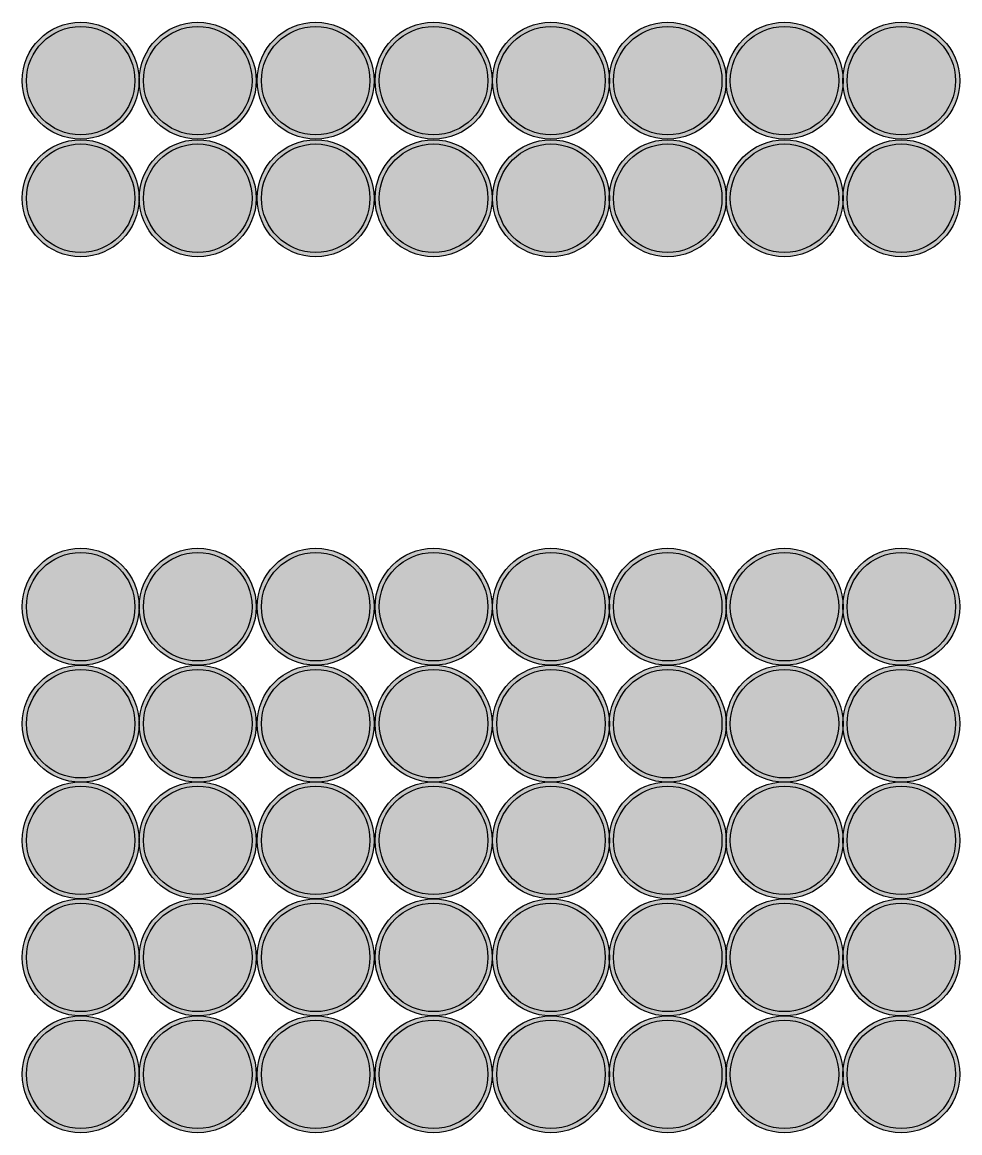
# Model space of a CAD drawing. Header units: inches. Extents: x 2620 to 4317, y 1826 to 2873.
# Drawn here: x 3246.76 to 3274.33, y 2407.51 to 2440.18 of the extents above; entities that cross this region are included whole.
import ezdxf

# ---------------------------------------------------------------- set-up
doc = ezdxf.new("R2010")
doc.units = ezdxf.units.IN
doc.header["$MEASUREMENT"] = 0

msp = doc.modelspace()

# ---------------------------------------------------------------- hatches: boundary and pattern name
h = msp.add_hatch(color=256)
h.dxf.hatch_style = 1
h.set_gradient(color1=(41, 49, 137), color2=(19, 103, 52), tint=1, name='INVCURVED')
h.paths.add_polyline_path([(3246.7558, 2438.46069, 1), (3250.1958, 2438.46069, 1)])
h.paths.add_polyline_path([(3250.0708, 2438.46069, -1), (3246.8808, 2438.46069, -1)], flags=16)
h = msp.add_hatch(color=256)
h.dxf.hatch_style = 1
h.set_gradient(color1=(242, 103, 34), color2=(248, 153, 30), tint=1)
h.paths.add_polyline_path([(3250.0708, 2438.46069, 1), (3246.8808, 2438.46069, 1)])
h = msp.add_hatch(color=256)
h.dxf.hatch_style = 1
h.set_gradient(color1=(41, 49, 137), color2=(19, 103, 52), tint=1, name='INVCURVED')
h.paths.add_polyline_path([(3250.19953, 2438.46069, 1), (3253.63953, 2438.46069, 1)])
h.paths.add_polyline_path([(3253.51453, 2438.46069, -1), (3250.32453, 2438.46069, -1)], flags=16)
h = msp.add_hatch(color=256)
h.dxf.hatch_style = 1
h.set_gradient(color1=(242, 103, 34), color2=(248, 153, 30), tint=1)
h.paths.add_polyline_path([(3253.51453, 2438.46069, 1), (3250.32453, 2438.46069, 1)])
h = msp.add_hatch(color=256)
h.dxf.hatch_style = 1
h.set_gradient(color1=(41, 49, 137), color2=(19, 103, 52), tint=1, name='INVCURVED')
h.paths.add_polyline_path([(3253.66808, 2438.46069, 1), (3257.10808, 2438.46069, 1)])
h.paths.add_polyline_path([(3256.98308, 2438.46069, -1), (3253.79308, 2438.46069, -1)], flags=16)
h = msp.add_hatch(color=256)
h.dxf.hatch_style = 1
h.set_gradient(color1=(242, 103, 34), color2=(248, 153, 30), tint=1)
h.paths.add_polyline_path([(3256.98308, 2438.46069, 1), (3253.79308, 2438.46069, 1)])
h = msp.add_hatch(color=256)
h.dxf.hatch_style = 1
h.set_gradient(color1=(41, 49, 137), color2=(19, 103, 52), tint=1, name='INVCURVED')
h.paths.add_polyline_path([(3257.13427, 2438.46069, 1), (3260.57427, 2438.46069, 1)])
h.paths.add_polyline_path([(3260.44927, 2438.46069, -1), (3257.25927, 2438.46069, -1)], flags=16)
h = msp.add_hatch(color=256)
h.dxf.hatch_style = 1
h.set_gradient(color1=(242, 103, 34), color2=(248, 153, 30), tint=1)
h.paths.add_polyline_path([(3260.44927, 2438.46069, 1), (3257.25927, 2438.46069, 1)])
h = msp.add_hatch(color=256)
h.dxf.hatch_style = 1
h.set_gradient(color1=(41, 49, 137), color2=(19, 103, 52), tint=1, name='INVCURVED')
h.paths.add_polyline_path([(3260.5882, 2438.46069, 1), (3264.0282, 2438.46069, 1)])
h.paths.add_polyline_path([(3263.9032, 2438.46069, -1), (3260.7132, 2438.46069, -1)], flags=16)
h = msp.add_hatch(color=256)
h.dxf.hatch_style = 1
h.set_gradient(color1=(242, 103, 34), color2=(248, 153, 30), tint=1)
h.paths.add_polyline_path([(3263.9032, 2438.46069, 1), (3260.7132, 2438.46069, 1)])
h = msp.add_hatch(color=256)
h.dxf.hatch_style = 1
h.set_gradient(color1=(41, 49, 137), color2=(19, 103, 52), tint=1, name='INVCURVED')
h.paths.add_polyline_path([(3264.02297, 2438.46069, 1), (3267.46297, 2438.46069, 1)])
h.paths.add_polyline_path([(3267.33797, 2438.46069, -1), (3264.14797, 2438.46069, -1)], flags=16)
h = msp.add_hatch(color=256)
h.dxf.hatch_style = 1
h.set_gradient(color1=(242, 103, 34), color2=(248, 153, 30), tint=1)
h.paths.add_polyline_path([(3267.33797, 2438.46069, 1), (3264.14797, 2438.46069, 1)])
h = msp.add_hatch(color=256)
h.dxf.hatch_style = 1
h.set_gradient(color1=(41, 49, 137), color2=(19, 103, 52), tint=1, name='INVCURVED')
h.paths.add_polyline_path([(3267.45774, 2438.46069, 1), (3270.89774, 2438.46069, 1)])
h.paths.add_polyline_path([(3270.77274, 2438.46069, -1), (3267.58274, 2438.46069, -1)], flags=16)
h = msp.add_hatch(color=256)
h.dxf.hatch_style = 1
h.set_gradient(color1=(242, 103, 34), color2=(248, 153, 30), tint=1)
h.paths.add_polyline_path([(3270.77274, 2438.46069, 1), (3267.58274, 2438.46069, 1)])
h = msp.add_hatch(color=256)
h.dxf.hatch_style = 1
h.set_gradient(color1=(41, 49, 137), color2=(19, 103, 52), tint=1, name='INVCURVED')
h.paths.add_polyline_path([(3270.89233, 2438.46069, 1), (3274.33233, 2438.46069, 1)])
h.paths.add_polyline_path([(3274.20733, 2438.46069, -1), (3271.01733, 2438.46069, -1)], flags=16)
h = msp.add_hatch(color=256)
h.dxf.hatch_style = 1
h.set_gradient(color1=(242, 103, 34), color2=(248, 153, 30), tint=1)
h.paths.add_polyline_path([(3274.20733, 2438.46069, 1), (3271.01733, 2438.46069, 1)])
h = msp.add_hatch(color=256)
h.dxf.hatch_style = 1
h.set_gradient(color1=(41, 49, 137), color2=(19, 103, 52), tint=1, name='INVCURVED')
h.paths.add_polyline_path([(3246.7558, 2435.00333, 1), (3250.1958, 2435.00333, 1)])
h.paths.add_polyline_path([(3250.0708, 2435.00333, -1), (3246.8808, 2435.00333, -1)], flags=16)
h = msp.add_hatch(color=256)
h.dxf.hatch_style = 1
h.set_gradient(color1=(41, 49, 137), color2=(19, 103, 52), tint=1, name='INVCURVED')
h.paths.add_polyline_path([(3250.19953, 2435.00333, 1), (3253.63953, 2435.00333, 1)])
h.paths.add_polyline_path([(3253.51453, 2435.00333, -1), (3250.32453, 2435.00333, -1)], flags=16)
h = msp.add_hatch(color=256)
h.dxf.hatch_style = 1
h.set_gradient(color1=(41, 49, 137), color2=(19, 103, 52), tint=1, name='INVCURVED')
h.paths.add_polyline_path([(3253.66808, 2435.00333, 1), (3257.10808, 2435.00333, 1)])
h.paths.add_polyline_path([(3256.98308, 2435.00333, -1), (3253.79308, 2435.00333, -1)], flags=16)
h = msp.add_hatch(color=256)
h.dxf.hatch_style = 1
h.set_gradient(color1=(41, 49, 137), color2=(19, 103, 52), tint=1, name='INVCURVED')
h.paths.add_polyline_path([(3257.13427, 2435.00333, 1), (3260.57427, 2435.00333, 1)])
h.paths.add_polyline_path([(3260.44927, 2435.00333, -1), (3257.25927, 2435.00333, -1)], flags=16)
h = msp.add_hatch(color=256)
h.dxf.hatch_style = 1
h.set_gradient(color1=(41, 49, 137), color2=(19, 103, 52), tint=1, name='INVCURVED')
h.paths.add_polyline_path([(3260.5882, 2435.00333, 1), (3264.0282, 2435.00333, 1)])
h.paths.add_polyline_path([(3263.9032, 2435.00333, -1), (3260.7132, 2435.00333, -1)], flags=16)
h = msp.add_hatch(color=256)
h.dxf.hatch_style = 1
h.set_gradient(color1=(41, 49, 137), color2=(19, 103, 52), tint=1, name='INVCURVED')
h.paths.add_polyline_path([(3264.02297, 2435.00333, 1), (3267.46297, 2435.00333, 1)])
h.paths.add_polyline_path([(3267.33797, 2435.00333, -1), (3264.14797, 2435.00333, -1)], flags=16)
h = msp.add_hatch(color=256)
h.dxf.hatch_style = 1
h.set_gradient(color1=(41, 49, 137), color2=(19, 103, 52), tint=1, name='INVCURVED')
h.paths.add_polyline_path([(3267.45774, 2435.00333, 1), (3270.89774, 2435.00333, 1)])
h.paths.add_polyline_path([(3270.77274, 2435.00333, -1), (3267.58274, 2435.00333, -1)], flags=16)
h = msp.add_hatch(color=256)
h.dxf.hatch_style = 1
h.set_gradient(color1=(41, 49, 137), color2=(19, 103, 52), tint=1, name='INVCURVED')
h.paths.add_polyline_path([(3270.89233, 2435.00333, 1), (3274.33233, 2435.00333, 1)])
h.paths.add_polyline_path([(3274.20733, 2435.00333, -1), (3271.01733, 2435.00333, -1)], flags=16)
h = msp.add_hatch(color=256)
h.dxf.hatch_style = 1
h.set_gradient(color1=(242, 103, 34), color2=(248, 153, 30), tint=1)
h.paths.add_polyline_path([(3250.0708, 2435.00333, 1), (3246.8808, 2435.00333, 1)])
h = msp.add_hatch(color=256)
h.dxf.hatch_style = 1
h.set_gradient(color1=(242, 103, 34), color2=(248, 153, 30), tint=1)
h.paths.add_polyline_path([(3253.51453, 2435.00333, 1), (3250.32453, 2435.00333, 1)])
h = msp.add_hatch(color=256)
h.dxf.hatch_style = 1
h.set_gradient(color1=(242, 103, 34), color2=(248, 153, 30), tint=1)
h.paths.add_polyline_path([(3256.98308, 2435.00333, 1), (3253.79308, 2435.00333, 1)])
h = msp.add_hatch(color=256)
h.dxf.hatch_style = 1
h.set_gradient(color1=(242, 103, 34), color2=(248, 153, 30), tint=1)
h.paths.add_polyline_path([(3260.44927, 2435.00333, 1), (3257.25927, 2435.00333, 1)])
h = msp.add_hatch(color=256)
h.dxf.hatch_style = 1
h.set_gradient(color1=(242, 103, 34), color2=(248, 153, 30), tint=1)
h.paths.add_polyline_path([(3263.9032, 2435.00333, 1), (3260.7132, 2435.00333, 1)])
h = msp.add_hatch(color=256)
h.dxf.hatch_style = 1
h.set_gradient(color1=(242, 103, 34), color2=(248, 153, 30), tint=1)
h.paths.add_polyline_path([(3267.33797, 2435.00333, 1), (3264.14797, 2435.00333, 1)])
h = msp.add_hatch(color=256)
h.dxf.hatch_style = 1
h.set_gradient(color1=(242, 103, 34), color2=(248, 153, 30), tint=1)
h.paths.add_polyline_path([(3270.77274, 2435.00333, 1), (3267.58274, 2435.00333, 1)])
h = msp.add_hatch(color=256)
h.dxf.hatch_style = 1
h.set_gradient(color1=(242, 103, 34), color2=(248, 153, 30), tint=1)
h.paths.add_polyline_path([(3274.20733, 2435.00333, 1), (3271.01733, 2435.00333, 1)])
h = msp.add_hatch(color=256)
h.dxf.hatch_style = 1
h.set_gradient(color1=(41, 49, 137), color2=(19, 103, 52), tint=1, name='INVCURVED')
h.paths.add_polyline_path([(3246.7558, 2422.9866, 1), (3250.1958, 2422.9866, 1)])
h.paths.add_polyline_path([(3250.0708, 2422.9866, -1), (3246.8808, 2422.9866, -1)], flags=16)
h = msp.add_hatch(color=256)
h.dxf.hatch_style = 1
h.set_gradient(color1=(41, 49, 137), color2=(19, 103, 52), tint=1, name='INVCURVED')
h.paths.add_polyline_path([(3250.19953, 2422.9866, 1), (3253.63953, 2422.9866, 1)])
h.paths.add_polyline_path([(3253.51453, 2422.9866, -1), (3250.32453, 2422.9866, -1)], flags=16)
h = msp.add_hatch(color=256)
h.dxf.hatch_style = 1
h.set_gradient(color1=(41, 49, 137), color2=(19, 103, 52), tint=1, name='INVCURVED')
h.paths.add_polyline_path([(3253.66808, 2422.9866, 1), (3257.10808, 2422.9866, 1)])
h.paths.add_polyline_path([(3256.98308, 2422.9866, -1), (3253.79308, 2422.9866, -1)], flags=16)
h = msp.add_hatch(color=256)
h.dxf.hatch_style = 1
h.set_gradient(color1=(41, 49, 137), color2=(19, 103, 52), tint=1, name='INVCURVED')
h.paths.add_polyline_path([(3257.13427, 2422.9866, 1), (3260.57427, 2422.9866, 1)])
h.paths.add_polyline_path([(3260.44927, 2422.9866, -1), (3257.25927, 2422.9866, -1)], flags=16)
h = msp.add_hatch(color=256)
h.dxf.hatch_style = 1
h.set_gradient(color1=(41, 49, 137), color2=(19, 103, 52), tint=1, name='INVCURVED')
h.paths.add_polyline_path([(3260.5882, 2422.9866, 1), (3264.0282, 2422.9866, 1)])
h.paths.add_polyline_path([(3263.9032, 2422.9866, -1), (3260.7132, 2422.9866, -1)], flags=16)
h = msp.add_hatch(color=256)
h.dxf.hatch_style = 1
h.set_gradient(color1=(41, 49, 137), color2=(19, 103, 52), tint=1, name='INVCURVED')
h.paths.add_polyline_path([(3264.02297, 2422.9866, 1), (3267.46297, 2422.9866, 1)])
h.paths.add_polyline_path([(3267.33797, 2422.9866, -1), (3264.14797, 2422.9866, -1)], flags=16)
h = msp.add_hatch(color=256)
h.dxf.hatch_style = 1
h.set_gradient(color1=(41, 49, 137), color2=(19, 103, 52), tint=1, name='INVCURVED')
h.paths.add_polyline_path([(3267.45774, 2422.9866, 1), (3270.89774, 2422.9866, 1)])
h.paths.add_polyline_path([(3270.77274, 2422.9866, -1), (3267.58274, 2422.9866, -1)], flags=16)
h = msp.add_hatch(color=256)
h.dxf.hatch_style = 1
h.set_gradient(color1=(41, 49, 137), color2=(19, 103, 52), tint=1, name='INVCURVED')
h.paths.add_polyline_path([(3270.89233, 2422.9866, 1), (3274.33233, 2422.9866, 1)])
h.paths.add_polyline_path([(3274.20733, 2422.9866, -1), (3271.01733, 2422.9866, -1)], flags=16)
h = msp.add_hatch(color=256)
h.dxf.hatch_style = 1
h.set_gradient(color1=(242, 103, 34), color2=(248, 153, 30), tint=1)
h.paths.add_polyline_path([(3250.0708, 2422.9866, 1), (3246.8808, 2422.9866, 1)])
h = msp.add_hatch(color=256)
h.dxf.hatch_style = 1
h.set_gradient(color1=(242, 103, 34), color2=(248, 153, 30), tint=1)
h.paths.add_polyline_path([(3253.51453, 2422.9866, 1), (3250.32453, 2422.9866, 1)])
h = msp.add_hatch(color=256)
h.dxf.hatch_style = 1
h.set_gradient(color1=(242, 103, 34), color2=(248, 153, 30), tint=1)
h.paths.add_polyline_path([(3256.98308, 2422.9866, 1), (3253.79308, 2422.9866, 1)])
h = msp.add_hatch(color=256)
h.dxf.hatch_style = 1
h.set_gradient(color1=(242, 103, 34), color2=(248, 153, 30), tint=1)
h.paths.add_polyline_path([(3260.44927, 2422.9866, 1), (3257.25927, 2422.9866, 1)])
h = msp.add_hatch(color=256)
h.dxf.hatch_style = 1
h.set_gradient(color1=(242, 103, 34), color2=(248, 153, 30), tint=1)
h.paths.add_polyline_path([(3263.9032, 2422.9866, 1), (3260.7132, 2422.9866, 1)])
h = msp.add_hatch(color=256)
h.dxf.hatch_style = 1
h.set_gradient(color1=(242, 103, 34), color2=(248, 153, 30), tint=1)
h.paths.add_polyline_path([(3267.33797, 2422.9866, 1), (3264.14797, 2422.9866, 1)])
h = msp.add_hatch(color=256)
h.dxf.hatch_style = 1
h.set_gradient(color1=(242, 103, 34), color2=(248, 153, 30), tint=1)
h.paths.add_polyline_path([(3270.77274, 2422.9866, 1), (3267.58274, 2422.9866, 1)])
h = msp.add_hatch(color=256)
h.dxf.hatch_style = 1
h.set_gradient(color1=(242, 103, 34), color2=(248, 153, 30), tint=1)
h.paths.add_polyline_path([(3274.20733, 2422.9866, 1), (3271.01733, 2422.9866, 1)])
h = msp.add_hatch(color=256)
h.dxf.hatch_style = 1
h.set_gradient(color1=(41, 49, 137), color2=(19, 103, 52), tint=1, name='INVCURVED')
h.paths.add_polyline_path([(3246.7558, 2419.54405, 1), (3250.1958, 2419.54405, 1)])
h.paths.add_polyline_path([(3250.0708, 2419.54405, -1), (3246.8808, 2419.54405, -1)], flags=16)
h = msp.add_hatch(color=256)
h.dxf.hatch_style = 1
h.set_gradient(color1=(242, 103, 34), color2=(248, 153, 30), tint=1)
h.paths.add_polyline_path([(3250.0708, 2419.54405, 1), (3246.8808, 2419.54405, 1)])
h = msp.add_hatch(color=256)
h.dxf.hatch_style = 1
h.set_gradient(color1=(41, 49, 137), color2=(19, 103, 52), tint=1, name='INVCURVED')
h.paths.add_polyline_path([(3250.19953, 2419.54405, 1), (3253.63953, 2419.54405, 1)])
h.paths.add_polyline_path([(3253.51453, 2419.54405, -1), (3250.32453, 2419.54405, -1)], flags=16)
h = msp.add_hatch(color=256)
h.dxf.hatch_style = 1
h.set_gradient(color1=(242, 103, 34), color2=(248, 153, 30), tint=1)
h.paths.add_polyline_path([(3253.51453, 2419.54405, 1), (3250.32453, 2419.54405, 1)])
h = msp.add_hatch(color=256)
h.dxf.hatch_style = 1
h.set_gradient(color1=(41, 49, 137), color2=(19, 103, 52), tint=1, name='INVCURVED')
h.paths.add_polyline_path([(3253.66808, 2419.54405, 1), (3257.10808, 2419.54405, 1)])
h.paths.add_polyline_path([(3256.98308, 2419.54405, -1), (3253.79308, 2419.54405, -1)], flags=16)
h = msp.add_hatch(color=256)
h.dxf.hatch_style = 1
h.set_gradient(color1=(242, 103, 34), color2=(248, 153, 30), tint=1)
h.paths.add_polyline_path([(3256.98308, 2419.54405, 1), (3253.79308, 2419.54405, 1)])
h = msp.add_hatch(color=256)
h.dxf.hatch_style = 1
h.set_gradient(color1=(41, 49, 137), color2=(19, 103, 52), tint=1, name='INVCURVED')
h.paths.add_polyline_path([(3257.13427, 2419.54405, 1), (3260.57427, 2419.54405, 1)])
h.paths.add_polyline_path([(3260.44927, 2419.54405, -1), (3257.25927, 2419.54405, -1)], flags=16)
h = msp.add_hatch(color=256)
h.dxf.hatch_style = 1
h.set_gradient(color1=(242, 103, 34), color2=(248, 153, 30), tint=1)
h.paths.add_polyline_path([(3260.44927, 2419.54405, 1), (3257.25927, 2419.54405, 1)])
h = msp.add_hatch(color=256)
h.dxf.hatch_style = 1
h.set_gradient(color1=(41, 49, 137), color2=(19, 103, 52), tint=1, name='INVCURVED')
h.paths.add_polyline_path([(3260.5882, 2419.54405, 1), (3264.0282, 2419.54405, 1)])
h.paths.add_polyline_path([(3263.9032, 2419.54405, -1), (3260.7132, 2419.54405, -1)], flags=16)
h = msp.add_hatch(color=256)
h.dxf.hatch_style = 1
h.set_gradient(color1=(242, 103, 34), color2=(248, 153, 30), tint=1)
h.paths.add_polyline_path([(3263.9032, 2419.54405, 1), (3260.7132, 2419.54405, 1)])
h = msp.add_hatch(color=256)
h.dxf.hatch_style = 1
h.set_gradient(color1=(41, 49, 137), color2=(19, 103, 52), tint=1, name='INVCURVED')
h.paths.add_polyline_path([(3264.02297, 2419.54405, 1), (3267.46297, 2419.54405, 1)])
h.paths.add_polyline_path([(3267.33797, 2419.54405, -1), (3264.14797, 2419.54405, -1)], flags=16)
h = msp.add_hatch(color=256)
h.dxf.hatch_style = 1
h.set_gradient(color1=(242, 103, 34), color2=(248, 153, 30), tint=1)
h.paths.add_polyline_path([(3267.33797, 2419.54405, 1), (3264.14797, 2419.54405, 1)])
h = msp.add_hatch(color=256)
h.dxf.hatch_style = 1
h.set_gradient(color1=(41, 49, 137), color2=(19, 103, 52), tint=1, name='INVCURVED')
h.paths.add_polyline_path([(3267.45774, 2419.54405, 1), (3270.89774, 2419.54405, 1)])
h.paths.add_polyline_path([(3270.77274, 2419.54405, -1), (3267.58274, 2419.54405, -1)], flags=16)
h = msp.add_hatch(color=256)
h.dxf.hatch_style = 1
h.set_gradient(color1=(242, 103, 34), color2=(248, 153, 30), tint=1)
h.paths.add_polyline_path([(3270.77274, 2419.54405, 1), (3267.58274, 2419.54405, 1)])
h = msp.add_hatch(color=256)
h.dxf.hatch_style = 1
h.set_gradient(color1=(41, 49, 137), color2=(19, 103, 52), tint=1, name='INVCURVED')
h.paths.add_polyline_path([(3270.89233, 2419.54405, 1), (3274.33233, 2419.54405, 1)])
h.paths.add_polyline_path([(3274.20733, 2419.54405, -1), (3271.01733, 2419.54405, -1)], flags=16)
h = msp.add_hatch(color=256)
h.dxf.hatch_style = 1
h.set_gradient(color1=(242, 103, 34), color2=(248, 153, 30), tint=1)
h.paths.add_polyline_path([(3274.20733, 2419.54405, 1), (3271.01733, 2419.54405, 1)])
h = msp.add_hatch(color=256)
h.dxf.hatch_style = 1
h.set_gradient(color1=(41, 49, 137), color2=(19, 103, 52), tint=1, name='INVCURVED')
h.paths.add_polyline_path([(3246.7558, 2416.11428, 1), (3250.1958, 2416.11428, 1)])
h.paths.add_polyline_path([(3250.0708, 2416.11428, -1), (3246.8808, 2416.11428, -1)], flags=16)
h = msp.add_hatch(color=256)
h.dxf.hatch_style = 1
h.set_gradient(color1=(41, 49, 137), color2=(19, 103, 52), tint=1, name='INVCURVED')
h.paths.add_polyline_path([(3250.19953, 2416.11428, 1), (3253.63953, 2416.11428, 1)])
h.paths.add_polyline_path([(3253.51453, 2416.11428, -1), (3250.32453, 2416.11428, -1)], flags=16)
h = msp.add_hatch(color=256)
h.dxf.hatch_style = 1
h.set_gradient(color1=(41, 49, 137), color2=(19, 103, 52), tint=1, name='INVCURVED')
h.paths.add_polyline_path([(3253.66808, 2416.11428, 1), (3257.10808, 2416.11428, 1)])
h.paths.add_polyline_path([(3256.98308, 2416.11428, -1), (3253.79308, 2416.11428, -1)], flags=16)
h = msp.add_hatch(color=256)
h.dxf.hatch_style = 1
h.set_gradient(color1=(41, 49, 137), color2=(19, 103, 52), tint=1, name='INVCURVED')
h.paths.add_polyline_path([(3257.13427, 2416.11428, 1), (3260.57427, 2416.11428, 1)])
h.paths.add_polyline_path([(3260.44927, 2416.11428, -1), (3257.25927, 2416.11428, -1)], flags=16)
h = msp.add_hatch(color=256)
h.dxf.hatch_style = 1
h.set_gradient(color1=(41, 49, 137), color2=(19, 103, 52), tint=1, name='INVCURVED')
h.paths.add_polyline_path([(3260.5882, 2416.11428, 1), (3264.0282, 2416.11428, 1)])
h.paths.add_polyline_path([(3263.9032, 2416.11428, -1), (3260.7132, 2416.11428, -1)], flags=16)
h = msp.add_hatch(color=256)
h.dxf.hatch_style = 1
h.set_gradient(color1=(41, 49, 137), color2=(19, 103, 52), tint=1, name='INVCURVED')
h.paths.add_polyline_path([(3264.02297, 2416.11428, 1), (3267.46297, 2416.11428, 1)])
h.paths.add_polyline_path([(3267.33797, 2416.11428, -1), (3264.14797, 2416.11428, -1)], flags=16)
h = msp.add_hatch(color=256)
h.dxf.hatch_style = 1
h.set_gradient(color1=(41, 49, 137), color2=(19, 103, 52), tint=1, name='INVCURVED')
h.paths.add_polyline_path([(3267.45774, 2416.11428, 1), (3270.89774, 2416.11428, 1)])
h.paths.add_polyline_path([(3270.77274, 2416.11428, -1), (3267.58274, 2416.11428, -1)], flags=16)
h = msp.add_hatch(color=256)
h.dxf.hatch_style = 1
h.set_gradient(color1=(41, 49, 137), color2=(19, 103, 52), tint=1, name='INVCURVED')
h.paths.add_polyline_path([(3270.89233, 2416.11428, 1), (3274.33233, 2416.11428, 1)])
h.paths.add_polyline_path([(3274.20733, 2416.11428, -1), (3271.01733, 2416.11428, -1)], flags=16)
h = msp.add_hatch(color=256)
h.dxf.hatch_style = 1
h.set_gradient(color1=(242, 103, 34), color2=(248, 153, 30), tint=1)
h.paths.add_polyline_path([(3250.0708, 2416.11428, 1), (3246.8808, 2416.11428, 1)])
h = msp.add_hatch(color=256)
h.dxf.hatch_style = 1
h.set_gradient(color1=(242, 103, 34), color2=(248, 153, 30), tint=1)
h.paths.add_polyline_path([(3253.51453, 2416.11428, 1), (3250.32453, 2416.11428, 1)])
h = msp.add_hatch(color=256)
h.dxf.hatch_style = 1
h.set_gradient(color1=(242, 103, 34), color2=(248, 153, 30), tint=1)
h.paths.add_polyline_path([(3256.98308, 2416.11428, 1), (3253.79308, 2416.11428, 1)])
h = msp.add_hatch(color=256)
h.dxf.hatch_style = 1
h.set_gradient(color1=(242, 103, 34), color2=(248, 153, 30), tint=1)
h.paths.add_polyline_path([(3260.44927, 2416.11428, 1), (3257.25927, 2416.11428, 1)])
h = msp.add_hatch(color=256)
h.dxf.hatch_style = 1
h.set_gradient(color1=(242, 103, 34), color2=(248, 153, 30), tint=1)
h.paths.add_polyline_path([(3263.9032, 2416.11428, 1), (3260.7132, 2416.11428, 1)])
h = msp.add_hatch(color=256)
h.dxf.hatch_style = 1
h.set_gradient(color1=(242, 103, 34), color2=(248, 153, 30), tint=1)
h.paths.add_polyline_path([(3267.33797, 2416.11428, 1), (3264.14797, 2416.11428, 1)])
h = msp.add_hatch(color=256)
h.dxf.hatch_style = 1
h.set_gradient(color1=(242, 103, 34), color2=(248, 153, 30), tint=1)
h.paths.add_polyline_path([(3270.77274, 2416.11428, 1), (3267.58274, 2416.11428, 1)])
h = msp.add_hatch(color=256)
h.dxf.hatch_style = 1
h.set_gradient(color1=(242, 103, 34), color2=(248, 153, 30), tint=1)
h.paths.add_polyline_path([(3274.20733, 2416.11428, 1), (3271.01733, 2416.11428, 1)])
h = msp.add_hatch(color=256)
h.dxf.hatch_style = 1
h.set_gradient(color1=(41, 49, 137), color2=(19, 103, 52), tint=1, name='INVCURVED')
h.paths.add_polyline_path([(3246.7558, 2412.67173, 1), (3250.1958, 2412.67173, 1)])
h.paths.add_polyline_path([(3250.0708, 2412.67173, -1), (3246.8808, 2412.67173, -1)], flags=16)
h = msp.add_hatch(color=256)
h.dxf.hatch_style = 1
h.set_gradient(color1=(242, 103, 34), color2=(248, 153, 30), tint=1)
h.paths.add_polyline_path([(3250.0708, 2412.67173, 1), (3246.8808, 2412.67173, 1)])
h = msp.add_hatch(color=256)
h.dxf.hatch_style = 1
h.set_gradient(color1=(41, 49, 137), color2=(19, 103, 52), tint=1, name='INVCURVED')
h.paths.add_polyline_path([(3250.19953, 2412.67173, 1), (3253.63953, 2412.67173, 1)])
h.paths.add_polyline_path([(3253.51453, 2412.67173, -1), (3250.32453, 2412.67173, -1)], flags=16)
h = msp.add_hatch(color=256)
h.dxf.hatch_style = 1
h.set_gradient(color1=(242, 103, 34), color2=(248, 153, 30), tint=1)
h.paths.add_polyline_path([(3253.51453, 2412.67173, 1), (3250.32453, 2412.67173, 1)])
h = msp.add_hatch(color=256)
h.dxf.hatch_style = 1
h.set_gradient(color1=(41, 49, 137), color2=(19, 103, 52), tint=1, name='INVCURVED')
h.paths.add_polyline_path([(3253.66808, 2412.67173, 1), (3257.10808, 2412.67173, 1)])
h.paths.add_polyline_path([(3256.98308, 2412.67173, -1), (3253.79308, 2412.67173, -1)], flags=16)
h = msp.add_hatch(color=256)
h.dxf.hatch_style = 1
h.set_gradient(color1=(242, 103, 34), color2=(248, 153, 30), tint=1)
h.paths.add_polyline_path([(3256.98308, 2412.67173, 1), (3253.79308, 2412.67173, 1)])
h = msp.add_hatch(color=256)
h.dxf.hatch_style = 1
h.set_gradient(color1=(41, 49, 137), color2=(19, 103, 52), tint=1, name='INVCURVED')
h.paths.add_polyline_path([(3257.13427, 2412.67173, 1), (3260.57427, 2412.67173, 1)])
h.paths.add_polyline_path([(3260.44927, 2412.67173, -1), (3257.25927, 2412.67173, -1)], flags=16)
h = msp.add_hatch(color=256)
h.dxf.hatch_style = 1
h.set_gradient(color1=(242, 103, 34), color2=(248, 153, 30), tint=1)
h.paths.add_polyline_path([(3260.44927, 2412.67173, 1), (3257.25927, 2412.67173, 1)])
h = msp.add_hatch(color=256)
h.dxf.hatch_style = 1
h.set_gradient(color1=(41, 49, 137), color2=(19, 103, 52), tint=1, name='INVCURVED')
h.paths.add_polyline_path([(3260.5882, 2412.67173, 1), (3264.0282, 2412.67173, 1)])
h.paths.add_polyline_path([(3263.9032, 2412.67173, -1), (3260.7132, 2412.67173, -1)], flags=16)
h = msp.add_hatch(color=256)
h.dxf.hatch_style = 1
h.set_gradient(color1=(242, 103, 34), color2=(248, 153, 30), tint=1)
h.paths.add_polyline_path([(3263.9032, 2412.67173, 1), (3260.7132, 2412.67173, 1)])
h = msp.add_hatch(color=256)
h.dxf.hatch_style = 1
h.set_gradient(color1=(41, 49, 137), color2=(19, 103, 52), tint=1, name='INVCURVED')
h.paths.add_polyline_path([(3264.02297, 2412.67173, 1), (3267.46297, 2412.67173, 1)])
h.paths.add_polyline_path([(3267.33797, 2412.67173, -1), (3264.14797, 2412.67173, -1)], flags=16)
h = msp.add_hatch(color=256)
h.dxf.hatch_style = 1
h.set_gradient(color1=(242, 103, 34), color2=(248, 153, 30), tint=1)
h.paths.add_polyline_path([(3267.33797, 2412.67173, 1), (3264.14797, 2412.67173, 1)])
h = msp.add_hatch(color=256)
h.dxf.hatch_style = 1
h.set_gradient(color1=(41, 49, 137), color2=(19, 103, 52), tint=1, name='INVCURVED')
h.paths.add_polyline_path([(3267.45774, 2412.67173, 1), (3270.89774, 2412.67173, 1)])
h.paths.add_polyline_path([(3270.77274, 2412.67173, -1), (3267.58274, 2412.67173, -1)], flags=16)
h = msp.add_hatch(color=256)
h.dxf.hatch_style = 1
h.set_gradient(color1=(242, 103, 34), color2=(248, 153, 30), tint=1)
h.paths.add_polyline_path([(3270.77274, 2412.67173, 1), (3267.58274, 2412.67173, 1)])
h = msp.add_hatch(color=256)
h.dxf.hatch_style = 1
h.set_gradient(color1=(41, 49, 137), color2=(19, 103, 52), tint=1, name='INVCURVED')
h.paths.add_polyline_path([(3270.89233, 2412.67173, 1), (3274.33233, 2412.67173, 1)])
h.paths.add_polyline_path([(3274.20733, 2412.67173, -1), (3271.01733, 2412.67173, -1)], flags=16)
h = msp.add_hatch(color=256)
h.dxf.hatch_style = 1
h.set_gradient(color1=(242, 103, 34), color2=(248, 153, 30), tint=1)
h.paths.add_polyline_path([(3274.20733, 2412.67173, 1), (3271.01733, 2412.67173, 1)])
h = msp.add_hatch(color=256)
h.dxf.hatch_style = 1
h.set_gradient(color1=(41, 49, 137), color2=(19, 103, 52), tint=1, name='INVCURVED')
h.paths.add_polyline_path([(3246.7558, 2409.23279, 1), (3250.1958, 2409.23279, 1)])
h.paths.add_polyline_path([(3250.0708, 2409.23279, -1), (3246.8808, 2409.23279, -1)], flags=16)
h = msp.add_hatch(color=256)
h.dxf.hatch_style = 1
h.set_gradient(color1=(41, 49, 137), color2=(19, 103, 52), tint=1, name='INVCURVED')
h.paths.add_polyline_path([(3250.19953, 2409.23279, 1), (3253.63953, 2409.23279, 1)])
h.paths.add_polyline_path([(3253.51453, 2409.23279, -1), (3250.32453, 2409.23279, -1)], flags=16)
h = msp.add_hatch(color=256)
h.dxf.hatch_style = 1
h.set_gradient(color1=(41, 49, 137), color2=(19, 103, 52), tint=1, name='INVCURVED')
h.paths.add_polyline_path([(3253.66808, 2409.23279, 1), (3257.10808, 2409.23279, 1)])
h.paths.add_polyline_path([(3256.98308, 2409.23279, -1), (3253.79308, 2409.23279, -1)], flags=16)
h = msp.add_hatch(color=256)
h.dxf.hatch_style = 1
h.set_gradient(color1=(41, 49, 137), color2=(19, 103, 52), tint=1, name='INVCURVED')
h.paths.add_polyline_path([(3257.13427, 2409.23279, 1), (3260.57427, 2409.23279, 1)])
h.paths.add_polyline_path([(3260.44927, 2409.23279, -1), (3257.25927, 2409.23279, -1)], flags=16)
h = msp.add_hatch(color=256)
h.dxf.hatch_style = 1
h.set_gradient(color1=(41, 49, 137), color2=(19, 103, 52), tint=1, name='INVCURVED')
h.paths.add_polyline_path([(3260.5882, 2409.23279, 1), (3264.0282, 2409.23279, 1)])
h.paths.add_polyline_path([(3263.9032, 2409.23279, -1), (3260.7132, 2409.23279, -1)], flags=16)
h = msp.add_hatch(color=256)
h.dxf.hatch_style = 1
h.set_gradient(color1=(41, 49, 137), color2=(19, 103, 52), tint=1, name='INVCURVED')
h.paths.add_polyline_path([(3264.02297, 2409.23279, 1), (3267.46297, 2409.23279, 1)])
h.paths.add_polyline_path([(3267.33797, 2409.23279, -1), (3264.14797, 2409.23279, -1)], flags=16)
h = msp.add_hatch(color=256)
h.dxf.hatch_style = 1
h.set_gradient(color1=(41, 49, 137), color2=(19, 103, 52), tint=1, name='INVCURVED')
h.paths.add_polyline_path([(3267.45774, 2409.23279, 1), (3270.89774, 2409.23279, 1)])
h.paths.add_polyline_path([(3270.77274, 2409.23279, -1), (3267.58274, 2409.23279, -1)], flags=16)
h = msp.add_hatch(color=256)
h.dxf.hatch_style = 1
h.set_gradient(color1=(41, 49, 137), color2=(19, 103, 52), tint=1, name='INVCURVED')
h.paths.add_polyline_path([(3270.89233, 2409.23279, 1), (3274.33233, 2409.23279, 1)])
h.paths.add_polyline_path([(3274.20733, 2409.23279, -1), (3271.01733, 2409.23279, -1)], flags=16)
h = msp.add_hatch(color=256)
h.dxf.hatch_style = 1
h.set_gradient(color1=(242, 103, 34), color2=(248, 153, 30), tint=1)
h.paths.add_polyline_path([(3250.0708, 2409.23279, 1), (3246.8808, 2409.23279, 1)])
h = msp.add_hatch(color=256)
h.dxf.hatch_style = 1
h.set_gradient(color1=(242, 103, 34), color2=(248, 153, 30), tint=1)
h.paths.add_polyline_path([(3253.51453, 2409.23279, 1), (3250.32453, 2409.23279, 1)])
h = msp.add_hatch(color=256)
h.dxf.hatch_style = 1
h.set_gradient(color1=(242, 103, 34), color2=(248, 153, 30), tint=1)
h.paths.add_polyline_path([(3256.98308, 2409.23279, 1), (3253.79308, 2409.23279, 1)])
h = msp.add_hatch(color=256)
h.dxf.hatch_style = 1
h.set_gradient(color1=(242, 103, 34), color2=(248, 153, 30), tint=1)
h.paths.add_polyline_path([(3260.44927, 2409.23279, 1), (3257.25927, 2409.23279, 1)])
h = msp.add_hatch(color=256)
h.dxf.hatch_style = 1
h.set_gradient(color1=(242, 103, 34), color2=(248, 153, 30), tint=1)
h.paths.add_polyline_path([(3263.9032, 2409.23279, 1), (3260.7132, 2409.23279, 1)])
h = msp.add_hatch(color=256)
h.dxf.hatch_style = 1
h.set_gradient(color1=(242, 103, 34), color2=(248, 153, 30), tint=1)
h.paths.add_polyline_path([(3267.33797, 2409.23279, 1), (3264.14797, 2409.23279, 1)])
h = msp.add_hatch(color=256)
h.dxf.hatch_style = 1
h.set_gradient(color1=(242, 103, 34), color2=(248, 153, 30), tint=1)
h.paths.add_polyline_path([(3270.77274, 2409.23279, 1), (3267.58274, 2409.23279, 1)])
h = msp.add_hatch(color=256)
h.dxf.hatch_style = 1
h.set_gradient(color1=(242, 103, 34), color2=(248, 153, 30), tint=1)
h.paths.add_polyline_path([(3274.20733, 2409.23279, 1), (3271.01733, 2409.23279, 1)])

# ---------------------------------------------------------------- linework, layer by layer
for centre, radius in [((3248.4758, 2438.46069), 1.72), ((3248.4758, 2438.46069), 1.595), ((3251.91953, 2438.46069), 1.72), ((3251.91953, 2438.46069), 1.595), ((3255.38808, 2438.46069), 1.72), ((3255.38808, 2438.46069), 1.595), ((3258.85427, 2438.46069), 1.72), ((3258.85427, 2438.46069), 1.595), ((3262.3082, 2438.46069), 1.72), ((3262.3082, 2438.46069), 1.595), ((3265.74297, 2438.46069), 1.72), ((3265.74297, 2438.46069), 1.595), ((3269.17774, 2438.46069), 1.72), ((3269.17774, 2438.46069), 1.595), ((3272.61233, 2438.46069), 1.72), ((3272.61233, 2438.46069), 1.595), ((3248.4758, 2435.00333), 1.72), ((3251.91953, 2435.00333), 1.72), ((3255.38808, 2435.00333), 1.72), ((3258.85427, 2435.00333), 1.72), ((3262.3082, 2435.00333), 1.72), ((3265.74297, 2435.00333), 1.72), ((3269.17774, 2435.00333), 1.72), ((3272.61233, 2435.00333), 1.72), ((3248.4758, 2435.00333), 1.595), ((3251.91953, 2435.00333), 1.595), ((3255.38808, 2435.00333), 1.595), ((3258.85427, 2435.00333), 1.595), ((3262.3082, 2435.00333), 1.595), ((3265.74297, 2435.00333), 1.595), ((3269.17774, 2435.00333), 1.595), ((3272.61233, 2435.00333), 1.595), ((3248.4758, 2422.9866), 1.72), ((3251.91953, 2422.9866), 1.72), ((3255.38808, 2422.9866), 1.72), ((3258.85427, 2422.9866), 1.72), ((3262.3082, 2422.9866), 1.72), ((3265.74297, 2422.9866), 1.72), ((3269.17774, 2422.9866), 1.72), ((3272.61233, 2422.9866), 1.72), ((3248.4758, 2422.9866), 1.595), ((3251.91953, 2422.9866), 1.595), ((3255.38808, 2422.9866), 1.595), ((3258.85427, 2422.9866), 1.595), ((3262.3082, 2422.9866), 1.595), ((3265.74297, 2422.9866), 1.595), ((3269.17774, 2422.9866), 1.595), ((3272.61233, 2422.9866), 1.595), ((3248.4758, 2419.54405), 1.72), ((3248.4758, 2419.54405), 1.595), ((3251.91953, 2419.54405), 1.72), ((3251.91953, 2419.54405), 1.595), ((3255.38808, 2419.54405), 1.72), ((3255.38808, 2419.54405), 1.595), ((3258.85427, 2419.54405), 1.72), ((3258.85427, 2419.54405), 1.595), ((3262.3082, 2419.54405), 1.72), ((3262.3082, 2419.54405), 1.595), ((3265.74297, 2419.54405), 1.72), ((3265.74297, 2419.54405), 1.595), ((3269.17774, 2419.54405), 1.72), ((3269.17774, 2419.54405), 1.595), ((3272.61233, 2419.54405), 1.72), ((3272.61233, 2419.54405), 1.595), ((3248.4758, 2416.11428), 1.72), ((3251.91953, 2416.11428), 1.72), ((3255.38808, 2416.11428), 1.72), ((3258.85427, 2416.11428), 1.72), ((3262.3082, 2416.11428), 1.72), ((3265.74297, 2416.11428), 1.72), ((3269.17774, 2416.11428), 1.72), ((3272.61233, 2416.11428), 1.72), ((3248.4758, 2416.11428), 1.595), ((3251.91953, 2416.11428), 1.595), ((3255.38808, 2416.11428), 1.595), ((3258.85427, 2416.11428), 1.595), ((3262.3082, 2416.11428), 1.595), ((3265.74297, 2416.11428), 1.595), ((3269.17774, 2416.11428), 1.595), ((3272.61233, 2416.11428), 1.595), ((3248.4758, 2412.67173), 1.72), ((3248.4758, 2412.67173), 1.595), ((3251.91953, 2412.67173), 1.72), ((3251.91953, 2412.67173), 1.595), ((3255.38808, 2412.67173), 1.72), ((3255.38808, 2412.67173), 1.595), ((3258.85427, 2412.67173), 1.72), ((3258.85427, 2412.67173), 1.595), ((3262.3082, 2412.67173), 1.72), ((3262.3082, 2412.67173), 1.595), ((3265.74297, 2412.67173), 1.72), ((3265.74297, 2412.67173), 1.595), ((3269.17774, 2412.67173), 1.72), ((3269.17774, 2412.67173), 1.595), ((3272.61233, 2412.67173), 1.72), ((3272.61233, 2412.67173), 1.595), ((3248.4758, 2409.23279), 1.72), ((3251.91953, 2409.23279), 1.72), ((3255.38808, 2409.23279), 1.72), ((3258.85427, 2409.23279), 1.72), ((3262.3082, 2409.23279), 1.72), ((3265.74297, 2409.23279), 1.72), ((3269.17774, 2409.23279), 1.72), ((3272.61233, 2409.23279), 1.72), ((3248.4758, 2409.23279), 1.595), ((3251.91953, 2409.23279), 1.595), ((3255.38808, 2409.23279), 1.595), ((3258.85427, 2409.23279), 1.595), ((3262.3082, 2409.23279), 1.595), ((3265.74297, 2409.23279), 1.595), ((3269.17774, 2409.23279), 1.595), ((3272.61233, 2409.23279), 1.595)]:
    msp.add_circle(centre, radius)

doc.saveas('drawing.dxf')
